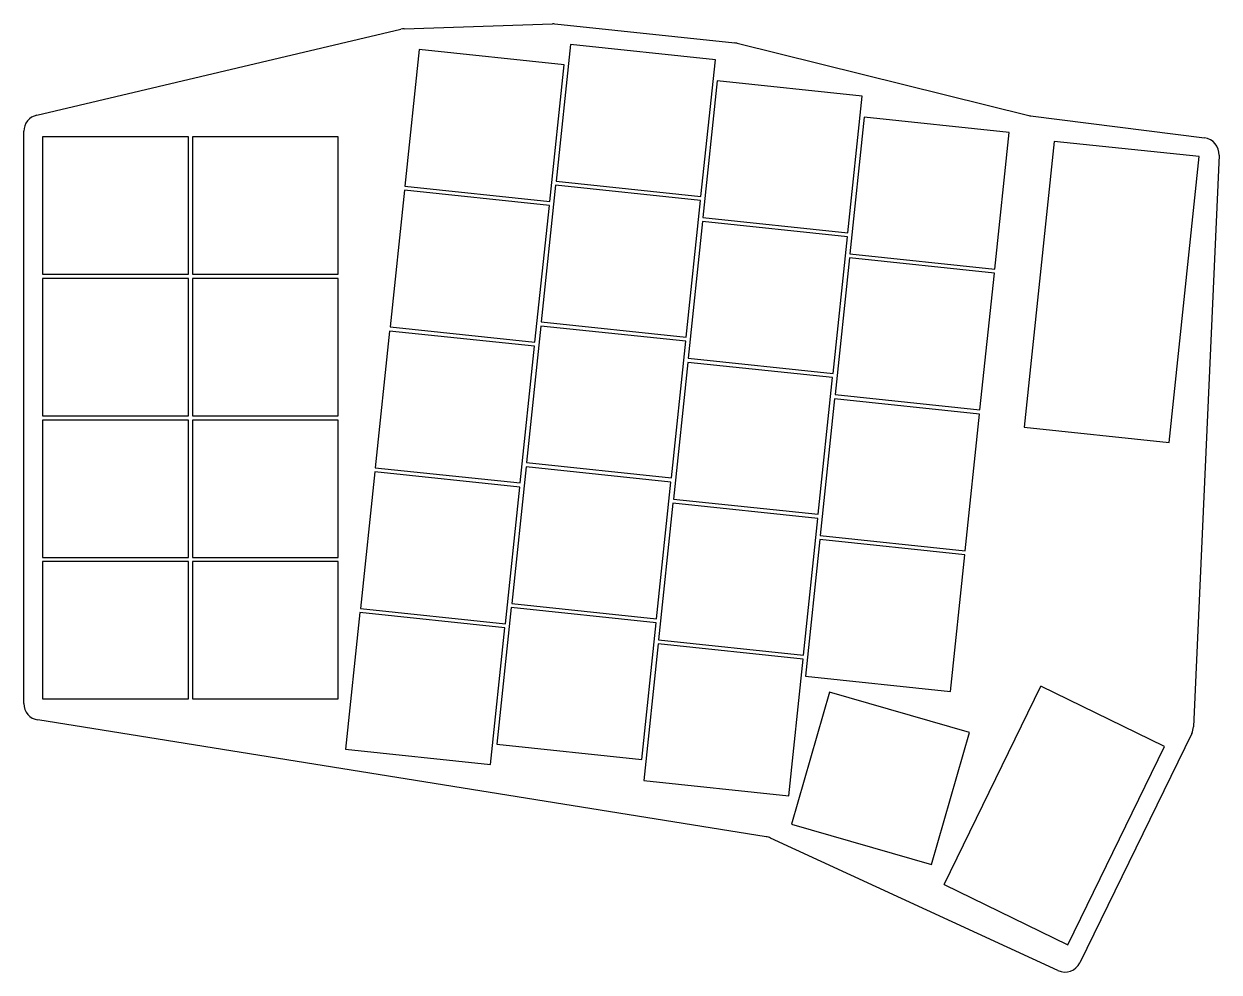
# Model space of a CAD drawing. Header units: millimetres. Extents: x 89 to 233, y -174 to -60.
import ezdxf

# ---------------------------------------------------------------- set-up
doc = ezdxf.new("R2010")
doc.units = ezdxf.units.MM

msp = doc.modelspace()

# ---------------------------------------------------------------- linework, layer by layer
for p, q in [((134.66, -60.77), (152.49, -60.18)), ((152.77, -60.19), (174.37, -62.46)), ((90.54, -71.14), (134.27, -60.83)), ((154.63, -62.65), (152.91, -79.06)), ((172.04, -64.48), (154.63, -62.65)), ((174.64, -62.51), (209.68, -71.18)), ((136.47, -63.25), (134.74, -79.66)), ((153.87, -65.08), (136.47, -63.25)), ((170.31, -80.89), (172.04, -64.48)), ((152.15, -81.49), (153.87, -65.08)), ((172.27, -67.02), (170.55, -83.43)), ((189.68, -68.85), (172.27, -67.02)), ((187.95, -85.25), (189.68, -68.85)), ((189.91, -71.38), (188.19, -87.79)), ((207.32, -73.21), (189.91, -71.38)), ((209.9, -71.23), (230.78, -73.88)), ((89, -141.8), (89, -73.08)), ((108.75, -73.75), (91.25, -73.75)), ((91.25, -73.75), (91.25, -90.25)), ((108.75, -90.25), (108.75, -73.75)), ((126.75, -73.75), (109.25, -73.75)), ((109.25, -73.75), (109.25, -90.25)), ((126.75, -90.25), (126.75, -73.75)), ((205.59, -89.62), (207.32, -73.21)), ((212.73, -74.29), (209.13, -108.6)), ((230.14, -76.11), (212.73, -74.29)), ((232.53, -75.95), (229.44, -144.61)), ((226.53, -110.43), (230.14, -76.11)), ((134.69, -80.16), (132.97, -96.57)), ((152.1, -81.99), (134.69, -80.16)), ((134.74, -79.66), (152.15, -81.49)), ((152.85, -79.56), (151.13, -95.96)), ((170.26, -81.38), (152.85, -79.56)), ((152.91, -79.06), (170.31, -80.89)), ((168.53, -97.79), (170.26, -81.38)), ((150.37, -98.4), (152.1, -81.99)), ((170.49, -83.92), (168.77, -100.33)), ((187.9, -85.75), (170.49, -83.92)), ((170.55, -83.43), (187.95, -85.25)), ((186.17, -102.16), (187.9, -85.75)), ((188.13, -88.29), (186.41, -104.7)), ((205.54, -90.12), (188.13, -88.29)), ((188.19, -87.79), (205.59, -89.62)), ((91.25, -90.25), (108.75, -90.25)), ((109.25, -90.25), (126.75, -90.25)), ((203.81, -106.53), (205.54, -90.12)), ((108.75, -90.75), (91.25, -90.75)), ((91.25, -90.75), (91.25, -107.25)), ((108.75, -107.25), (108.75, -90.75)), ((126.75, -90.75), (109.25, -90.75)), ((109.25, -90.75), (109.25, -107.25)), ((126.75, -107.25), (126.75, -90.75)), ((151.13, -95.96), (168.53, -97.79)), ((132.91, -97.07), (131.19, -113.48)), ((150.32, -98.9), (132.91, -97.07)), ((132.97, -96.57), (150.37, -98.4)), ((151.08, -96.46), (149.35, -112.87)), ((168.48, -98.29), (151.08, -96.46)), ((148.59, -115.31), (150.32, -98.9)), ((166.76, -114.7), (168.48, -98.29)), ((168.77, -100.33), (186.17, -102.16)), ((168.72, -100.83), (166.99, -117.24)), ((186.12, -102.66), (168.72, -100.83)), ((184.4, -119.07), (186.12, -102.66)), ((186.41, -104.7), (203.81, -106.53)), ((186.36, -105.2), (184.63, -121.61)), ((203.76, -107.03), (186.36, -105.2)), ((91.25, -107.25), (108.75, -107.25)), ((109.25, -107.25), (126.75, -107.25)), ((202.04, -123.44), (203.76, -107.03)), ((108.75, -107.75), (91.25, -107.75)), ((91.25, -107.75), (91.25, -124.25)), ((108.75, -124.25), (108.75, -107.75)), ((126.75, -107.75), (109.25, -107.75)), ((109.25, -107.75), (109.25, -124.25)), ((126.75, -124.25), (126.75, -107.75)), ((209.13, -108.6), (226.53, -110.43)), ((149.3, -113.37), (147.58, -129.78)), ((166.7, -115.2), (149.3, -113.37)), ((149.35, -112.87), (166.76, -114.7)), ((131.14, -113.97), (129.41, -130.38)), ((148.54, -115.8), (131.14, -113.97)), ((131.19, -113.48), (148.59, -115.31)), ((146.82, -132.21), (148.54, -115.8)), ((164.98, -131.61), (166.7, -115.2)), ((166.99, -117.24), (184.4, -119.07)), ((166.94, -117.74), (165.22, -134.15)), ((184.34, -119.57), (166.94, -117.74)), ((182.62, -135.98), (184.34, -119.57)), ((184.63, -121.61), (202.04, -123.44)), ((184.58, -122.1), (182.86, -138.51)), ((201.98, -123.93), (184.58, -122.1)), ((91.25, -124.25), (108.75, -124.25)), ((108.75, -124.75), (91.25, -124.75)), ((91.25, -124.75), (91.25, -141.25)), ((108.75, -141.25), (108.75, -124.75)), ((109.25, -124.25), (126.75, -124.25)), ((126.75, -124.75), (109.25, -124.75)), ((109.25, -124.75), (109.25, -141.25)), ((126.75, -141.25), (126.75, -124.75)), ((200.26, -140.34), (201.98, -123.93)), ((129.41, -130.38), (146.82, -132.21)), ((147.52, -130.28), (145.8, -146.69)), ((164.93, -132.11), (147.52, -130.28)), ((147.58, -129.78), (164.98, -131.61)), ((129.36, -130.88), (127.64, -147.29)), ((146.76, -132.71), (129.36, -130.88)), ((145.04, -149.12), (146.76, -132.71)), ((163.2, -148.51), (164.93, -132.11)), ((165.16, -134.64), (163.44, -151.05)), ((182.57, -136.47), (165.16, -134.64)), ((165.22, -134.15), (182.62, -135.98)), ((180.84, -152.88), (182.57, -136.47)), ((182.86, -138.51), (200.26, -140.34)), ((185.74, -140.43), (181.19, -156.29)), ((202.56, -145.26), (185.74, -140.43)), ((199.53, -163.55), (211.14, -139.73)), ((225.97, -146.96), (211.14, -139.73)), ((91.25, -141.25), (108.75, -141.25)), ((109.25, -141.25), (126.75, -141.25)), ((178.13, -157.79), (90.68, -143.77)), ((198.01, -161.12), (202.56, -145.26)), ((229.24, -145.4), (215.81, -172.93)), ((127.64, -147.29), (145.04, -149.12)), ((145.8, -146.69), (163.2, -148.51)), ((214.36, -170.78), (225.97, -146.96)), ((163.44, -151.05), (180.84, -152.88)), ((181.19, -156.29), (198.01, -161.12)), ((213.18, -173.87), (178.65, -157.95)), ((199.53, -163.55), (214.36, -170.78))]:
    msp.add_line(p, q)
for centre, start, end in [((152.56, -62.18), 84, 91.9072), ((134.73, -62.77), 91.9072, 103.2667), ((174.16, -64.45), 76.0928, 84), ((91, -73.08), 103.2667, 180), ((210.16, -69.24), 256.0928, 262.7546), ((230.53, -75.86), 357.4242, 82.7546), ((91, -141.8), 180, 260.8908), ((227.44, -144.52), 334, 357.4242), ((177.82, -159.77), 65.2476, 80.8908), ((214.01, -172.05), 245.2476, 334)]:
    msp.add_arc(centre, 2, start, end)

doc.saveas('drawing.dxf')
